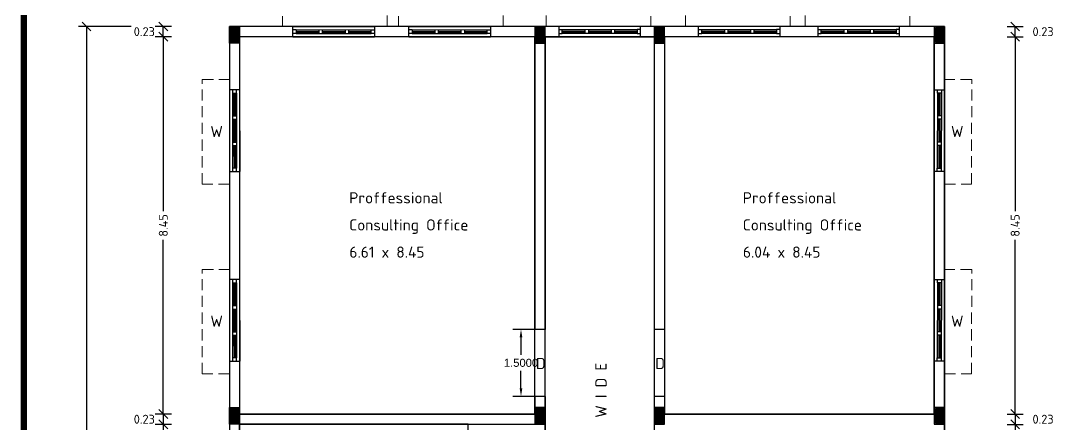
# Model space of a CAD drawing. Header units: metres. Extents: x 33037 to 86814, y -4407 to 25.
# Drawn here: x 86540.35 to 86563.5, y -4194.23 to -4185.19 of the extents above; entities that cross this region are included whole.
import ezdxf
from ezdxf.enums import TextEntityAlignment as Align

# ---------------------------------------------------------------- set-up
doc = ezdxf.new("R2010")
doc.units = ezdxf.units.M
doc.header["$MEASUREMENT"] = 0
doc.linetypes.add('HIDDEN', pattern=[0.375, 0.25, -0.125])
doc.layers.add('BLK_2_COVERED_AREA', color=140, linetype='Continuous', plot=False)
for name, color, linetype in [('BLK_2_FLR_0_BLT_UP_AREA', 45, 'Continuous'), ('BLK_2_FLR_0_CARPET_AREA', 1, 'Continuous'), ('BLK_2_FLR_0_EXIT_WIDTH_DOOR', 2, 'Continuous'), ('BLK_2_FLR_0_REGULAR_ROOM_2', 117, 'Continuous'), ('BLK_2_FLR_0_REGULAR_ROOM_3', 117, 'Continuous'), ('BLK_2_FLR_0_STAIR_1', 1, 'Continuous'), ('BLK_2_FLR_1_ROOF_AREA', 54, 'Continuous'), ('Hatch', 9, 'Continuous'), ('Wall', 2, 'Continuous')]:
    doc.layers.add(name, color=color, linetype=linetype)
doc.layers.add('cols', color=4, linetype='Continuous', lineweight=30)
doc.layers.add('hidden', color=251, linetype='HIDDEN', lineweight=15)
doc.styles.add('ISO Proportional', font='isocpeur.ttf')
doc.styles.get("Standard").update_dxf_attribs({"font": 'arial.ttf'})
doc.dimstyles.new('SITE TO BOUND', dxfattribs={"dimtxt": 1, "dimasz": 0.2, "dimexe": 0.18, "dimexo": 0.0625, "dimgap": 0.09, "dimtad": 0, "dimtoh": 1, "dimzin": 0, "dimdsep": 46, "dimtxsty": 'ISO Proportional', "dimblk": 'OBLIQUE', "dimcen": 0.09, "dimclrd": 5, "dimclre": 2, "dimclrt": 7, "dimadec": 0, "dimazin": 0, "dimtfac": 1, "dimtofl": 0, "dimtmove": 2, "dimatfit": 3, "dimldrblk": 'OBLIQUE', "dimfxl": 0, "dimtolj": 1, "dimtzin": 0, "dimarcsym": 0})
doc.dimstyles.get("Standard").update_dxf_attribs({"dimtxt": 0.18, "dimasz": 0.18, "dimexe": 0.18, "dimexo": 0.0625, "dimgap": 0.09, "dimtad": 0, "dimtih": 1, "dimtoh": 1, "dimdec": 4, "dimzin": 0, "dimdsep": 46, "dimtxsty": 'Standard', "dimcen": 0.09, "dimadec": 0, "dimazin": 0, "dimtfac": 1, "dimtdec": 4, "dimtofl": 0, "dimtmove": 0, "dimatfit": 3, "dimfxl": 0, "dimtolj": 1, "dimtzin": 0, "dimarcsym": 0})
doc.dimstyles.new('T-roman', dxfattribs={"dimtxt": 0.2, "dimasz": 0.2, "dimexe": 0.18, "dimexo": 0.0625, "dimgap": 0.09, "dimtad": 0, "dimtoh": 1, "dimzin": 0, "dimdsep": 46, "dimtxsty": 'ISO Proportional', "dimblk": 'OBLIQUE', "dimcen": 0.09, "dimclrd": 5, "dimclre": 2, "dimclrt": 7, "dimadec": 0, "dimazin": 0, "dimtfac": 1, "dimtofl": 0, "dimtmove": 2, "dimatfit": 3, "dimldrblk": 'OBLIQUE', "dimfxl": 0, "dimtolj": 1, "dimtzin": 0, "dimarcsym": 0})

# ---------------------------------------------------------------- blocks, each defined once
blk = doc.blocks.new('w')
for p, q in [((0, 0), (1.829, 0)), ((0.076, -0.07), (0, -0.07)), ((0, -0.159), (0.076, -0.159)), ((0, -0.229), (1.829, -0.229)), ((0.076, -0.159), (0.076, -0.07)), ((0.076, -0.07), (1.753, -0.07)), ((0.076, -0.102), (0.584, -0.102)), ((0.076, -0.127), (0.584, -0.127)), ((0.076, -0.159), (1.753, -0.159)), ((0.584, -0.159), (0.584, -0.07)), ((0.66, -0.159), (0.66, -0.07)), ((0.66, -0.102), (1.168, -0.102)), ((0.66, -0.127), (1.168, -0.127)), ((1.168, -0.159), (1.168, -0.07)), ((1.245, -0.159), (1.245, -0.07)), ((1.245, -0.102), (1.753, -0.102)), ((1.245, -0.127), (1.753, -0.127)), ((1.829, -0.07), (1.753, -0.07)), ((1.753, -0.07), (1.753, -0.159)), ((1.753, -0.159), (1.829, -0.159))]:
    blk.add_line(p, q)
at = {"layer": 'hidden'}
for p, q in [((-0.229, -0.838), (-0.229, -0.229)), ((2.113, -0.227), (2.113, -0.837)), ((2.113, -0.837), (-0.229, -0.838))]:
    blk.add_line(p, q, dxfattribs=at)
at = {"layer": 'Wall'}
for p, q in [((0, 0), (0, -0.229)), ((1.829, -0.229), (1.829, 0))]:
    blk.add_line(p, q, dxfattribs=at)
blk = doc.blocks.new('_Oblique')
at = {"color": 0, "linetype": 'ByBlock', "lineweight": -2}
blk.add_line((-0.5, -0.5), (0.5, 0.5), dxfattribs=at)
blk = doc.blocks.new('*D1401')
at = {"color": 2, "lineweight": -2}
for p, q in [((86545.016, -4184.417), (86545.016, -4184.057)), ((86545.246, -4184.417), (86545.246, -4184.057))]:
    blk.add_line(p, q, dxfattribs=at)
at = {"color": 5, "lineweight": -2}
blk.add_line((86545.246, -4184.237), (86545.016, -4184.237), dxfattribs=at)
at = {"color": 5, "lineweight": -2, "xscale": 0.2, "yscale": 0.2, "zscale": 0.2, "rotation": 180}
blk.add_blockref('_Oblique', (86545.016, -4184.237), dxfattribs=at)
at = {"color": 5, "lineweight": -2, "xscale": 0.2, "yscale": 0.2, "zscale": 0.2}
blk.add_blockref('_Oblique', (86545.246, -4184.237), dxfattribs=at)
at = {"color": 7, "insert": (86545.131, -4183.812), "char_height": 0.2, "attachment_point": 5, "style": 'ISO Proportional'}
blk.add_mtext('\\A1;0.23', dxfattribs=at)
blk = doc.blocks.new('*D1402')
at = {"color": 2, "lineweight": -2}
for p, q in [((86562.417, -4185.324), (86562.777, -4185.324)), ((86562.417, -4185.554), (86562.777, -4185.554))]:
    blk.add_line(p, q, dxfattribs=at)
at = {"color": 5, "lineweight": -2}
blk.add_line((86562.597, -4185.554), (86562.597, -4185.324), dxfattribs=at)
at = {"color": 5, "lineweight": -2, "xscale": 0.2, "yscale": 0.2, "zscale": 0.2}
for p, rotation in [((86562.597, -4185.324), 90), ((86562.597, -4185.554), 270)]:
    blk.add_blockref('_Oblique', p, dxfattribs=dict(at, rotation=rotation))
at = {"color": 7, "insert": (86563.222, -4185.439), "char_height": 0.2, "attachment_point": 5, "style": 'ISO Proportional'}
blk.add_mtext('\\A1;0.23', dxfattribs=at)
blk = doc.blocks.new('*D1416')
at = {"color": 2, "lineweight": -2}
for p, q in [((86562.417, -4185.554), (86562.777, -4185.554)), ((86562.417, -4194.004), (86562.777, -4194.004))]:
    blk.add_line(p, q, dxfattribs=at)
at = {"color": 5, "lineweight": -2}
for p, q in [((86562.597, -4185.554), (86562.597, -4189.459)), ((86562.597, -4194.004), (86562.597, -4190.099))]:
    blk.add_line(p, q, dxfattribs=at)
at = {"color": 5, "lineweight": -2, "xscale": 0.2, "yscale": 0.2, "zscale": 0.2}
for p, rotation in [((86562.597, -4185.554), 90), ((86562.597, -4194.004), 270)]:
    blk.add_blockref('_Oblique', p, dxfattribs=dict(at, rotation=rotation))
at = {"color": 7, "insert": (86562.597, -4189.779), "char_height": 0.2, "attachment_point": 5, "rotation": 90, "style": 'ISO Proportional'}
blk.add_mtext('\\A1;8.45', dxfattribs=at)
blk = doc.blocks.new('*D1417')
at = {"color": 2, "lineweight": -2}
for p, q in [((86562.417, -4194.004), (86562.777, -4194.004)), ((86562.417, -4194.234), (86562.777, -4194.234))]:
    blk.add_line(p, q, dxfattribs=at)
at = {"color": 5, "lineweight": -2}
blk.add_line((86562.597, -4194.004), (86562.597, -4194.234), dxfattribs=at)
at = {"color": 5, "lineweight": -2, "xscale": 0.2, "yscale": 0.2, "zscale": 0.2}
for p, rotation in [((86562.597, -4194.004), 90), ((86562.597, -4194.234), 270)]:
    blk.add_blockref('_Oblique', p, dxfattribs=dict(at, rotation=rotation))
at = {"color": 7, "insert": (86563.222, -4194.119), "char_height": 0.2, "attachment_point": 5, "style": 'ISO Proportional'}
blk.add_mtext('\\A1;0.23', dxfattribs=at)
blk = doc.blocks.new('*D1418')
at = {"color": 2, "lineweight": -2}
for p, q in [((86562.417, -4194.234), (86562.777, -4194.234)), ((86562.417, -4202.919), (86562.777, -4202.919))]:
    blk.add_line(p, q, dxfattribs=at)
at = {"color": 5, "lineweight": -2}
for p, q in [((86562.597, -4194.234), (86562.597, -4198.266)), ((86562.597, -4202.919), (86562.597, -4198.886))]:
    blk.add_line(p, q, dxfattribs=at)
at = {"color": 5, "lineweight": -2, "xscale": 0.2, "yscale": 0.2, "zscale": 0.2}
for p, rotation in [((86562.597, -4194.234), 90), ((86562.597, -4202.919), 270)]:
    blk.add_blockref('_Oblique', p, dxfattribs=dict(at, rotation=rotation))
at = {"color": 7, "insert": (86562.597, -4198.576), "char_height": 0.2, "attachment_point": 5, "rotation": 90, "style": 'ISO Proportional'}
blk.add_mtext('\\A1;8.69', dxfattribs=at)
blk = doc.blocks.new('*D1423')
at = {"color": 2, "lineweight": -2}
for p, q in [((86543.718, -4185.554), (86543.358, -4185.554)), ((86543.718, -4194.004), (86543.358, -4194.004))]:
    blk.add_line(p, q, dxfattribs=at)
at = {"color": 5, "lineweight": -2}
for p, q in [((86543.538, -4185.554), (86543.538, -4189.459)), ((86543.538, -4194.004), (86543.538, -4190.099))]:
    blk.add_line(p, q, dxfattribs=at)
at = {"color": 5, "lineweight": -2, "xscale": 0.2, "yscale": 0.2, "zscale": 0.2}
for p, rotation in [((86543.538, -4185.554), 90), ((86543.538, -4194.004), 270)]:
    blk.add_blockref('_Oblique', p, dxfattribs=dict(at, rotation=rotation))
at = {"color": 7, "insert": (86543.538, -4189.779), "char_height": 0.2, "attachment_point": 5, "rotation": 90, "style": 'ISO Proportional'}
blk.add_mtext('\\A1;8.45', dxfattribs=at)
blk = doc.blocks.new('*D1424')
at = {"color": 2, "lineweight": -2}
for p, q in [((86543.718, -4194.004), (86543.358, -4194.004)), ((86543.718, -4194.234), (86543.358, -4194.234))]:
    blk.add_line(p, q, dxfattribs=at)
at = {"color": 5, "lineweight": -2}
blk.add_line((86543.538, -4194.004), (86543.538, -4194.234), dxfattribs=at)
at = {"color": 5, "lineweight": -2, "xscale": 0.2, "yscale": 0.2, "zscale": 0.2}
for p, rotation in [((86543.538, -4194.004), 90), ((86543.538, -4194.234), 270)]:
    blk.add_blockref('_Oblique', p, dxfattribs=dict(at, rotation=rotation))
at = {"color": 7, "insert": (86543.113, -4194.119), "char_height": 0.2, "attachment_point": 5, "style": 'ISO Proportional'}
blk.add_mtext('\\A1;0.23', dxfattribs=at)
blk = doc.blocks.new('*D1425')
at = {"color": 2, "lineweight": -2}
for p, q in [((86543.718, -4194.234), (86543.358, -4194.234)), ((86543.718, -4199.114), (86543.358, -4199.114))]:
    blk.add_line(p, q, dxfattribs=at)
at = {"color": 5, "lineweight": -2}
for p, q in [((86543.538, -4194.234), (86543.538, -4196.354)), ((86543.538, -4199.114), (86543.538, -4196.994))]:
    blk.add_line(p, q, dxfattribs=at)
at = {"color": 5, "lineweight": -2, "xscale": 0.2, "yscale": 0.2, "zscale": 0.2}
for p, rotation in [((86543.538, -4194.234), 90), ((86543.538, -4199.114), 270)]:
    blk.add_blockref('_Oblique', p, dxfattribs=dict(at, rotation=rotation))
at = {"color": 7, "insert": (86543.538, -4196.674), "char_height": 0.2, "attachment_point": 5, "rotation": 90, "style": 'ISO Proportional'}
blk.add_mtext('\\A1;4.88', dxfattribs=at)
blk = doc.blocks.new('*D1429')
at = {"color": 2, "lineweight": -2}
for p, q in [((86542.819, -4185.324), (86541.639, -4185.324)), ((86542.819, -4207.494), (86541.639, -4207.494))]:
    blk.add_line(p, q, dxfattribs=at)
at = {"color": 5, "lineweight": -2}
for p, q in [((86541.819, -4185.324), (86541.819, -4194.969)), ((86541.819, -4207.494), (86541.819, -4197.849))]:
    blk.add_line(p, q, dxfattribs=at)
at = {"color": 5, "lineweight": -2, "xscale": 0.2, "yscale": 0.2, "zscale": 0.2}
for p, rotation in [((86541.819, -4185.324), 90), ((86541.819, -4207.494), 270)]:
    blk.add_blockref('_Oblique', p, dxfattribs=dict(at, rotation=rotation))
at = {"color": 7, "insert": (86541.819, -4196.409), "char_height": 1, "attachment_point": 5, "rotation": 90, "style": 'ISO Proportional'}
blk.add_mtext('\\A1;22.17', dxfattribs=at)
blk = doc.blocks.new('*D1430')
at = {"color": 2, "lineweight": -2}
for p, q in [((86545.016, -4183.495), (86545.016, -4182.315)), ((86561.016, -4183.495), (86561.016, -4182.315))]:
    blk.add_line(p, q, dxfattribs=at)
at = {"color": 5, "lineweight": -2}
for p, q in [((86545.016, -4182.495), (86551.576, -4182.495)), ((86561.016, -4182.495), (86554.456, -4182.495))]:
    blk.add_line(p, q, dxfattribs=at)
at = {"color": 5, "lineweight": -2, "xscale": 0.2, "yscale": 0.2, "zscale": 0.2, "rotation": 180}
blk.add_blockref('_Oblique', (86545.016, -4182.495), dxfattribs=at)
at = {"color": 5, "lineweight": -2, "xscale": 0.2, "yscale": 0.2, "zscale": 0.2}
blk.add_blockref('_Oblique', (86561.016, -4182.495), dxfattribs=at)
at = {"color": 7, "insert": (86553.016, -4182.495), "char_height": 1, "attachment_point": 5, "style": 'ISO Proportional'}
blk.add_mtext('\\A1;16.00', dxfattribs=at)
blk = doc.blocks.new('*D1431')
at = {"color": 2, "lineweight": -2}
for p, q in [((86545.246, -4184.417), (86545.246, -4184.057)), ((86551.851, -4184.417), (86551.851, -4184.057))]:
    blk.add_line(p, q, dxfattribs=at)
at = {"color": 5, "lineweight": -2}
for p, q in [((86545.246, -4184.237), (86548.259, -4184.237)), ((86551.851, -4184.237), (86548.839, -4184.237))]:
    blk.add_line(p, q, dxfattribs=at)
at = {"color": 5, "lineweight": -2, "xscale": 0.2, "yscale": 0.2, "zscale": 0.2, "rotation": 180}
blk.add_blockref('_Oblique', (86545.246, -4184.237), dxfattribs=at)
at = {"color": 5, "lineweight": -2, "xscale": 0.2, "yscale": 0.2, "zscale": 0.2}
blk.add_blockref('_Oblique', (86551.851, -4184.237), dxfattribs=at)
at = {"color": 7, "insert": (86548.549, -4184.237), "char_height": 0.2, "attachment_point": 5, "style": 'ISO Proportional'}
blk.add_mtext('\\A1;6.61', dxfattribs=at)
blk = doc.blocks.new('*D1432')
at = {"color": 2, "lineweight": -2}
for p, q in [((86551.851, -4184.417), (86551.851, -4184.057)), ((86552.081, -4184.417), (86552.081, -4184.057))]:
    blk.add_line(p, q, dxfattribs=at)
at = {"color": 5, "lineweight": -2}
blk.add_line((86551.851, -4184.237), (86552.081, -4184.237), dxfattribs=at)
at = {"color": 5, "lineweight": -2, "xscale": 0.2, "yscale": 0.2, "zscale": 0.2, "rotation": 180}
blk.add_blockref('_Oblique', (86551.851, -4184.237), dxfattribs=at)
at = {"color": 5, "lineweight": -2, "xscale": 0.2, "yscale": 0.2, "zscale": 0.2}
blk.add_blockref('_Oblique', (86552.081, -4184.237), dxfattribs=at)
at = {"color": 7, "insert": (86551.966, -4183.812), "char_height": 0.2, "attachment_point": 5, "style": 'ISO Proportional'}
blk.add_mtext('\\A1;0.23', dxfattribs=at)
blk = doc.blocks.new('*D1433')
at = {"color": 2, "lineweight": -2}
for p, q in [((86552.081, -4184.417), (86552.081, -4184.057)), ((86554.521, -4184.417), (86554.521, -4184.057))]:
    blk.add_line(p, q, dxfattribs=at)
at = {"color": 5, "lineweight": -2}
for p, q in [((86552.081, -4184.237), (86552.971, -4184.237)), ((86554.521, -4184.237), (86553.631, -4184.237))]:
    blk.add_line(p, q, dxfattribs=at)
at = {"color": 5, "lineweight": -2, "xscale": 0.2, "yscale": 0.2, "zscale": 0.2, "rotation": 180}
blk.add_blockref('_Oblique', (86552.081, -4184.237), dxfattribs=at)
at = {"color": 5, "lineweight": -2, "xscale": 0.2, "yscale": 0.2, "zscale": 0.2}
blk.add_blockref('_Oblique', (86554.521, -4184.237), dxfattribs=at)
at = {"color": 7, "insert": (86553.301, -4184.237), "char_height": 0.2, "attachment_point": 5, "style": 'ISO Proportional'}
blk.add_mtext('\\A1;2.44', dxfattribs=at)
blk = doc.blocks.new('*D1434')
at = {"color": 2, "lineweight": -2}
for p, q in [((86554.521, -4184.417), (86554.521, -4184.057)), ((86554.751, -4184.417), (86554.751, -4184.057))]:
    blk.add_line(p, q, dxfattribs=at)
at = {"color": 5, "lineweight": -2}
blk.add_line((86554.521, -4184.237), (86554.751, -4184.237), dxfattribs=at)
at = {"color": 5, "lineweight": -2, "xscale": 0.2, "yscale": 0.2, "zscale": 0.2, "rotation": 180}
blk.add_blockref('_Oblique', (86554.521, -4184.237), dxfattribs=at)
at = {"color": 5, "lineweight": -2, "xscale": 0.2, "yscale": 0.2, "zscale": 0.2}
blk.add_blockref('_Oblique', (86554.751, -4184.237), dxfattribs=at)
at = {"color": 7, "insert": (86554.636, -4183.812), "char_height": 0.2, "attachment_point": 5, "style": 'ISO Proportional'}
blk.add_mtext('\\A1;0.23', dxfattribs=at)
blk = doc.blocks.new('*D1435')
at = {"color": 2, "lineweight": -2}
for p, q in [((86554.751, -4184.417), (86554.751, -4184.057)), ((86560.786, -4184.417), (86560.786, -4184.057))]:
    blk.add_line(p, q, dxfattribs=at)
at = {"color": 5, "lineweight": -2}
for p, q in [((86554.751, -4184.237), (86557.449, -4184.237)), ((86560.786, -4184.237), (86558.089, -4184.237))]:
    blk.add_line(p, q, dxfattribs=at)
at = {"color": 5, "lineweight": -2, "xscale": 0.2, "yscale": 0.2, "zscale": 0.2, "rotation": 180}
blk.add_blockref('_Oblique', (86554.751, -4184.237), dxfattribs=at)
at = {"color": 5, "lineweight": -2, "xscale": 0.2, "yscale": 0.2, "zscale": 0.2}
blk.add_blockref('_Oblique', (86560.786, -4184.237), dxfattribs=at)
at = {"color": 7, "insert": (86557.769, -4184.237), "char_height": 0.2, "attachment_point": 5, "style": 'ISO Proportional'}
blk.add_mtext('\\A1;6.04', dxfattribs=at)
blk = doc.blocks.new('*D1297')
at = {"color": 2, "lineweight": -2}
for p, q in [((86560.786, -4184.417), (86560.786, -4184.057)), ((86561.016, -4184.417), (86561.016, -4184.057))]:
    blk.add_line(p, q, dxfattribs=at)
at = {"color": 5, "lineweight": -2}
blk.add_line((86560.786, -4184.237), (86561.016, -4184.237), dxfattribs=at)
at = {"color": 5, "lineweight": -2, "xscale": 0.2, "yscale": 0.2, "zscale": 0.2, "rotation": 180}
blk.add_blockref('_Oblique', (86560.786, -4184.237), dxfattribs=at)
at = {"color": 5, "lineweight": -2, "xscale": 0.2, "yscale": 0.2, "zscale": 0.2}
blk.add_blockref('_Oblique', (86561.016, -4184.237), dxfattribs=at)
at = {"color": 7, "insert": (86560.901, -4183.812), "char_height": 0.2, "attachment_point": 5, "style": 'ISO Proportional'}
blk.add_mtext('\\A1;0.23', dxfattribs=at)
blk = doc.blocks.new('COL')
at = {"layer": 'Hatch', "ltscale": 0.1}
h = blk.add_hatch(dxfattribs=at)
h.set_pattern_fill('ANSI31', color=251, scale=0.127)
h.set_pattern_definition([(45, (0, -0.2286), (-0.0112253, 0.0112253), [])])
h.paths.add_polyline_path([(0.025, -0.025), (0.025, -0.205), (0.352, -0.205), (0.352, -0.025)])
at = {"layer": 'cols', "linetype": 'Continuous'}
for points in [[(0, -0.23), (0.377, -0.23), (0.377, 0), (0, 0)], [(0.025, -0.205), (0.352, -0.205), (0.352, -0.025), (0.025, -0.025)]]:
    blk.add_lwpolyline(points, close=True, dxfattribs=at)
blk = doc.blocks.new('*D1455')
at = {"color": 2, "lineweight": -2}
for p, q in [((86543.718, -4185.324), (86543.358, -4185.324)), ((86543.718, -4185.554), (86543.358, -4185.554))]:
    blk.add_line(p, q, dxfattribs=at)
at = {"color": 5, "lineweight": -2}
blk.add_line((86543.538, -4185.554), (86543.538, -4185.324), dxfattribs=at)
at = {"color": 5, "lineweight": -2, "xscale": 0.2, "yscale": 0.2, "zscale": 0.2}
for p, rotation in [((86543.538, -4185.324), 90), ((86543.538, -4185.554), 270)]:
    blk.add_blockref('_Oblique', p, dxfattribs=dict(at, rotation=rotation))
at = {"color": 7, "insert": (86543.113, -4185.439), "char_height": 0.2, "attachment_point": 5, "style": 'ISO Proportional'}
blk.add_mtext('\\A1;0.23', dxfattribs=at)
blk = doc.blocks.new('*D1757')
at = {"layer": 'BLK_2_FLR_0_EXIT_WIDTH_DOOR', "color": 0, "lineweight": -2}
for p, q in [((86551.904, -4192.107), (86551.361, -4192.107)), ((86551.541, -4192.287), (86551.541, -4192.675)), ((86551.541, -4193.427), (86551.541, -4193.039)), ((86551.904, -4193.607), (86551.361, -4193.607))]:
    blk.add_line(p, q, dxfattribs=at)
at = {"layer": 'BLK_2_FLR_0_EXIT_WIDTH_DOOR', "color": 0}
for points in [[(86551.511, -4192.287), (86551.571, -4192.287), (86551.541, -4192.107)], [(86551.511, -4193.427), (86551.571, -4193.427), (86551.541, -4193.607)]]:
    blk.add_solid(points, dxfattribs=at)
at = {"layer": 'BLK_2_FLR_0_EXIT_WIDTH_DOOR', "color": 0, "insert": (86551.541, -4192.857), "char_height": 0.18, "attachment_point": 5}
blk.add_mtext('\\A1;1.5000', dxfattribs=at)

msp = doc.modelspace()

# ---------------------------------------------------------------- linework, layer by layer
for p, q in [((86561.01643, -4185.32356), (86545.01643, -4185.32356)), ((86545.01643, -4185.32356), (86545.01643, -4207.49356)), ((86561.01643, -4185.32356), (86561.01643, -4207.49356)), ((86551.85143, -4185.55356), (86545.24643, -4185.55356)), ((86545.24643, -4185.55356), (86545.24643, -4194.00356)), ((86551.85143, -4185.55356), (86551.85143, -4192.10738)), ((86554.52143, -4185.55356), (86552.08143, -4185.55356)), ((86552.08143, -4185.55356), (86552.08143, -4192.10738)), ((86554.52143, -4185.55356), (86554.52143, -4192.10738)), ((86560.78643, -4185.55356), (86554.75143, -4185.55356)), ((86554.75143, -4185.55356), (86554.75143, -4192.10738)), ((86560.78643, -4185.55356), (86560.78643, -4194.00356)), ((86552.08143, -4192.10738), (86551.85143, -4192.10738)), ((86554.75143, -4192.10738), (86554.52143, -4192.10738)), ((86551.85143, -4193.60738), (86551.85143, -4194.00356)), ((86552.08143, -4193.60738), (86551.85143, -4193.60738)), ((86552.08143, -4193.60738), (86552.08143, -4194.23356)), ((86554.52143, -4193.60738), (86554.52143, -4194.54161)), ((86554.75143, -4193.60738), (86554.52143, -4193.60738)), ((86554.75143, -4193.60738), (86554.75143, -4194.00356)), ((86551.85143, -4194.00356), (86545.24643, -4194.00356)), ((86560.78643, -4194.00356), (86554.75143, -4194.00356))]:
    msp.add_line(p, q)
at = {"const_width": 0.13933}
msp.add_lwpolyline([(86540.41684, -4172.04526), (86586.85538, -4172.04526), (86586.85538, -4212.50459), (86540.41684, -4212.50459)], close=True, dxfattribs=at)
at = {"layer": 'BLK_2_COVERED_AREA'}
msp.add_lwpolyline([(86561.01643, -4207.49356), (86561.01643, -4185.32356), (86545.01643, -4185.32356), (86545.01643, -4207.49356)], close=True, dxfattribs=at)
at = {"layer": 'BLK_2_FLR_0_BLT_UP_AREA', "color": 18}
msp.add_lwpolyline([(86561.01643, -4207.49356), (86561.01643, -4185.32356), (86545.01643, -4185.32356), (86545.01643, -4207.49356)], close=True, dxfattribs=at)
at = {"layer": 'BLK_2_FLR_0_CARPET_AREA'}
for points in [[(86545.24643, -4194.00356), (86551.85143, -4194.00356), (86551.85143, -4185.55356), (86545.24643, -4185.55356)], [(86554.52143, -4207.11636), (86552.08143, -4207.11636), (86552.08143, -4185.55356), (86554.52143, -4185.55356)], [(86554.75143, -4194.00356), (86560.78643, -4194.00356), (86560.78643, -4185.55356), (86554.75143, -4185.55356)], [(86552.08143, -4199.11356), (86545.24643, -4199.11356), (86545.24643, -4194.23351), (86552.08143, -4194.23351)]]:
    msp.add_lwpolyline(points, close=True, dxfattribs=at)
at = {"layer": 'BLK_2_FLR_0_REGULAR_ROOM_2', "color": 2}
msp.add_lwpolyline([(86545.24643, -4194.00356), (86551.85143, -4194.00356), (86551.85143, -4185.55356), (86545.24643, -4185.55356)], close=True, dxfattribs=at)
at = {"layer": 'BLK_2_FLR_0_REGULAR_ROOM_3', "color": 2}
msp.add_lwpolyline([(86554.75143, -4194.00356), (86560.78643, -4194.00356), (86560.78643, -4185.55356), (86554.75143, -4185.55356)], close=True, dxfattribs=at)
at = {"layer": 'BLK_2_FLR_0_STAIR_1'}
msp.add_lwpolyline([(86550.35643, -4196.23351), (86550.35643, -4194.23351), (86545.24643, -4194.23346), (86545.24643, -4199.11351), (86550.35643, -4199.11351), (86550.35643, -4197.11351), (86547.24643, -4197.11351), (86547.24643, -4196.23351)], close=True, dxfattribs=at)
at = {"layer": 'BLK_2_FLR_1_ROOF_AREA'}
msp.add_lwpolyline([(86561.01643, -4207.49356), (86561.01643, -4185.32356), (86545.01643, -4185.32356), (86545.01643, -4207.49356)], close=True, dxfattribs=at)

# ---------------------------------------------------------------- block references
at = {"xscale": -1}
for name, p, rotation in [('w', (86546.43549, -4185.55301), 179.9657489372404), ('w', (86549.02915, -4185.55301), 179.9657489372404), ('COL', (86545.01643, -4185.32356), 90), ('w', (86560.78698, -4186.74261), 89.96574893814665), ('w', (86560.78698, -4190.99128), 89.96574893814665), ('COL', (86545.01643, -4193.85631), 90)]:
    msp.add_blockref(name, p, dxfattribs=dict(at, rotation=rotation))
for name, p, rotation in [('w', (86554.21583, -4185.55301), 180.0342510627596), ('w', (86557.3366, -4185.55301), 180.0342510627596), ('w', (86560.01118, -4185.55301), 180.0342510627596), ('COL', (86552.08143, -4185.32356), 270), ('COL', (86554.75143, -4185.32356), 270), ('COL', (86561.01643, -4185.32356), 270), ('w', (86545.24588, -4186.74261), 270.0342510618534), ('w', (86545.24588, -4190.99128), 270.0342510618534), ('COL', (86552.08143, -4193.85631), 270), ('COL', (86554.75143, -4193.85631), 270), ('COL', (86561.01643, -4193.85631), 270)]:
    msp.add_blockref(name, p, dxfattribs=dict(rotation=rotation))

# ---------------------------------------------------------------- texts
at = {"style": 'ISO Proportional'}
for p in [(86544.731, -4187.67616), (86561.30186, -4187.67616), (86544.731, -4191.92483), (86561.30186, -4191.92483)]:
    msp.add_text('W', height=0.25, dxfattribs=at).set_placement(p, align=Align.MIDDLE)
for s, p in [('Proffessional ', (86547.69648, -4189.28557)), ('Proffessional ', (86556.50226, -4189.28557)), ('Consulting Office', (86547.69648, -4189.89284)), ('Consulting Office', (86556.50226, -4189.89284)), ('6.61 x 8.45', (86547.70091, -4190.50127)), ('6.04 x 8.45', (86556.50669, -4190.50127)), ('D', (86551.87524, -4192.99582)), ('D', (86554.54524, -4192.99582))]:
    msp.add_text(s, height=0.25, dxfattribs=at).set_placement(p)
msp.add_text('C O R R I D O R   2 . 4 4  M      W I D E', height=0.25, rotation=90, dxfattribs=at).set_placement((86553.4561, -4199.81636))

# ---------------------------------------------------------------- dimensions: what is measured, and where the dimension line sits
for p1, p2, distance, picture, middle in [((86545.01643, -4185.32356), (86561.01643, -4185.32356), 2.82827, '*D1430', (86553.01643, -4182.49528)), ((86545.01643, -4207.49356), (86545.01643, -4185.32356), 3.1979, '*D1429', (86541.81853, -4196.40856))]:
    dim = msp.add_aligned_dim(p1=p1, p2=p2, distance=distance, dimstyle='SITE TO BOUND')
    dim.commit()
    dim.dimension.update_dxf_attribs({"geometry": picture, "text_midpoint": middle})
for p1, p2, distance, picture, middle in [((86545.24643, -4185.55356), (86545.01643, -4185.55356), -1.3163, '*D1401', (86545.13143, -4183.81226)), ((86545.32052, -4185.55356), (86545.32052, -4185.32356), 1.78254, '*D1455', (86543.11297, -4185.43856)), ((86560.78643, -4185.55356), (86560.78643, -4185.32356), -1.81087, '*D1402', (86563.22231, -4185.43856))]:
    dim = msp.add_aligned_dim(p1=p1, p2=p2, distance=distance, dimstyle='T-roman', override={"dimfxl": 0.18})
    dim.commit()
    dim.dimension.update_dxf_attribs({"geometry": picture, "text_midpoint": middle})
for base, p1, p2, picture, middle in [((86552.08143, -4184.23726), (86551.85143, -4185.55356), (86552.08143, -4185.55356), '*D1432', (86551.96643, -4183.81226)), ((86554.75143, -4184.23726), (86554.52143, -4185.55356), (86554.75143, -4185.55356), '*D1434', (86554.63643, -4183.81226)), ((86561.01643, -4184.23726), (86560.78643, -4185.55356), (86561.01643, -4185.32356), '*D1297', (86560.90143, -4183.81226)), ((86551.851431585, -4184.2372565364), (86545.246431585, -4185.5535553336), (86551.851431585, -4185.5535553336), '*D1431', (86548.548931585, -4184.2372565364)), ((86554.52143, -4184.23726), (86552.08143, -4185.55356), (86554.52143, -4185.55356), '*D1433', (86553.30143, -4184.23726)), ((86560.78643159, -4184.23725654), (86554.75143158, -4185.55355533), (86560.78643159, -4185.55355533), '*D1435', (86557.76893159, -4184.23725654))]:
    dim = msp.add_linear_dim(base=base, p1=p1, p2=p2, dimstyle='T-roman', override={"dimfxl": 0.18})
    dim.commit()
    dim.dimension.update_dxf_attribs({"geometry": picture, "text_midpoint": middle})
for base, p1, p2, picture, middle in [((86543.53797, -4194.00356), (86545.24643, -4185.55356), (86545.24643, -4194.00356), '*D1423', (86543.53797, -4189.77856)), ((86562.59731, -4194.00356), (86560.78643, -4185.55356), (86560.78643, -4194.00356), '*D1416', (86562.59731, -4189.77856)), ((86543.53797, -4194.23356), (86545.24643, -4194.00356), (86545.24643, -4194.23356), '*D1424', (86543.11297, -4194.11856)), ((86562.59731, -4194.23356), (86560.78643, -4194.00356), (86560.78643, -4194.23356), '*D1417', (86563.22231, -4194.11856)), ((86543.53797, -4199.11356), (86545.24643, -4194.23356), (86545.24643, -4199.11356), '*D1425', (86543.53797, -4196.67356)), ((86562.5973052258, -4202.9185553336), (86560.786431585, -4194.2335553336), (86560.786431585, -4202.9185553336), '*D1418', (86562.5973052258, -4198.5760553336))]:
    dim = msp.add_linear_dim(base=base, p1=p1, p2=p2, angle=270, dimstyle='T-roman', override={"dimfxl": 0.18})
    dim.commit()
    dim.dimension.update_dxf_attribs({"geometry": picture, "text_midpoint": middle})
at = {"layer": 'BLK_2_FLR_0_EXIT_WIDTH_DOOR'}
dim = msp.add_aligned_dim(p1=(86551.96643, -4192.10738), p2=(86551.96643, -4193.60738), distance=-0.42553, dimstyle='Standard', dxfattribs=at)
dim.commit()
dim.dimension.update_dxf_attribs({"geometry": '*D1757', "text_midpoint": (86551.5409, -4192.85738)})

doc.saveas('drawing.dxf')
